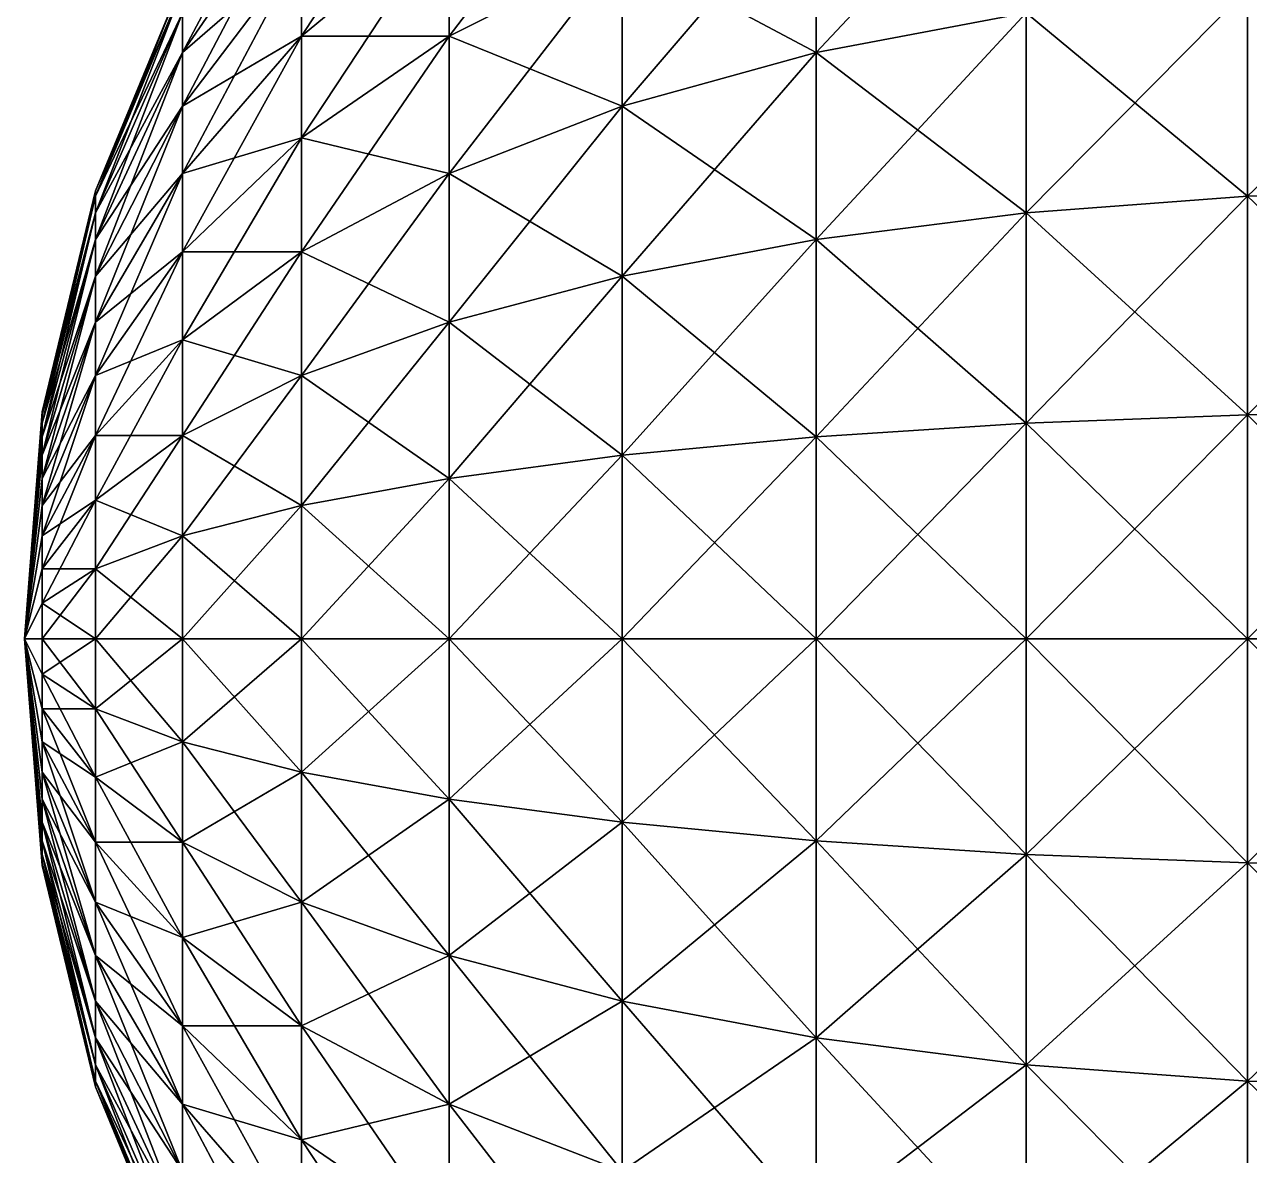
# Model space of a CAD drawing. Extents: x -53 to 3.8, y 0 to 88.2.
# Drawn here: x -51.119 to -49.429, y 79.934 to 81.495 of the extents above; entities that cross this region are included whole.
import ezdxf

# ---------------------------------------------------------------- set-up
doc = ezdxf.new("R2010")
doc.units = 0

msp = doc.modelspace()

# ---------------------------------------------------------------- linework, layer by layer
for points in [[(-50.5332, 81.7914, 9.01753), (-50.737, 81.4786, 9.01753), (-50.5332, 81.6473, 9.18628)], [(-50.737, 81.5984, 8.87726), (-50.737, 81.4786, 9.01753), (-50.5332, 81.7914, 9.01753)], [(-50.2946, 81.7914, 9.3304), (-50.5332, 81.4786, 9.3304), (-50.2946, 81.5984, 9.4953)], [(-50.5332, 81.6473, 9.18628), (-50.5332, 81.4786, 9.3304), (-50.2946, 81.7914, 9.3304)], [(-50.737, 81.7653, 8.54955), (-50.901, 81.4563, 8.59849), (-50.737, 81.6947, 8.71998)], [(-50.901, 81.5108, 8.46686), (-50.901, 81.4563, 8.59849), (-50.737, 81.7653, 8.54955)], [(-49.737, 81.7653, 9.72512), (-50.027, 81.4563, 9.77406), (-49.737, 81.5108, 9.88107)], [(-50.027, 81.6947, 9.62796), (-50.027, 81.4563, 9.77406), (-49.737, 81.7653, 9.72512)], [(-50.737, 81.6947, 8.71998), (-50.901, 81.3819, 8.71998), (-50.737, 81.5984, 8.87726)], [(-50.901, 81.4563, 8.59849), (-50.901, 81.3819, 8.71998), (-50.737, 81.6947, 8.71998)], [(-50.901, 81.4563, 7.77406), (-50.901, 81.5108, 7.9057), (-50.737, 81.6947, 7.65258)], [(-50.737, 81.5984, 7.4953), (-50.901, 81.4563, 7.77406), (-50.737, 81.6947, 7.65258)], [(-50.027, 81.6947, 9.62796), (-50.2946, 81.3819, 9.62796), (-50.027, 81.4563, 9.77406)], [(-50.2946, 81.5984, 9.4953), (-50.2946, 81.3819, 9.62796), (-50.027, 81.6947, 9.62796)], [(-50.027, 81.4563, 6.59849), (-50.2946, 81.5984, 6.87726), (-50.027, 81.6947, 6.7446)], [(-50.027, 81.4563, 6.59849), (-50.027, 81.6947, 6.7446), (-49.737, 81.5108, 6.49148)], [(-50.5332, 81.6473, 9.18628), (-50.737, 81.3383, 9.13734), (-50.5332, 81.4786, 9.3304)], [(-50.737, 81.4786, 9.01753), (-50.737, 81.3383, 9.13734), (-50.5332, 81.6473, 9.18628)], [(-50.737, 81.4786, 7.35503), (-50.737, 81.5984, 7.4953), (-50.5332, 81.6473, 7.18628)], [(-50.5332, 81.4786, 7.04216), (-50.737, 81.4786, 7.35503), (-50.5332, 81.6473, 7.18628)], [(-50.5332, 81.4786, 7.04216), (-50.5332, 81.6473, 7.18628), (-50.2946, 81.5984, 6.87726)], [(-50.737, 81.5984, 8.87726), (-50.901, 81.2893, 8.82832), (-50.737, 81.4786, 9.01753)], [(-50.901, 81.3819, 8.71998), (-50.901, 81.2893, 8.82832), (-50.737, 81.5984, 8.87726)], [(-50.901, 81.3819, 7.65258), (-50.901, 81.4563, 7.77406), (-50.737, 81.5984, 7.4953)], [(-50.737, 81.4786, 7.35503), (-50.901, 81.3819, 7.65258), (-50.737, 81.5984, 7.4953)], [(-50.2946, 81.5984, 9.4953), (-50.5332, 81.2893, 9.44635), (-50.2946, 81.3819, 9.62796)], [(-50.5332, 81.4786, 9.3304), (-50.5332, 81.2893, 9.44635), (-50.2946, 81.5984, 9.4953)], [(-50.2946, 81.3819, 6.7446), (-50.5332, 81.4786, 7.04216), (-50.2946, 81.5984, 6.87726)], [(-50.2946, 81.3819, 6.7446), (-50.2946, 81.5984, 6.87726), (-50.027, 81.4563, 6.59849)], [(-50.901, 81.5553, 8.18628), (-51.0211, 81.2577, 8.28296), (-50.901, 81.5441, 8.32832)], [(-51.0211, 81.2653, 8.18628), (-51.0211, 81.2577, 8.28296), (-50.901, 81.5553, 8.18628)], [(-50.901, 81.5441, 8.04424), (-51.0211, 81.2653, 8.18628), (-50.901, 81.5553, 8.18628)], [(-49.119, 81.2653, 6.28417), (-49.4319, 81.5441, 6.42621), (-49.119, 81.5553, 6.40427)], [(-49.119, 81.5553, 9.96829), (-49.4319, 81.2577, 10.065), (-49.119, 81.2653, 10.0884)], [(-49.4319, 81.5441, 9.94635), (-49.4319, 81.2577, 10.065), (-49.119, 81.5553, 9.96829)], [(-50.901, 81.5441, 8.32832), (-51.0211, 81.2351, 8.37726), (-50.901, 81.5108, 8.46686)], [(-51.0211, 81.2577, 8.28296), (-51.0211, 81.2351, 8.37726), (-50.901, 81.5441, 8.32832)], [(-51.0211, 81.2577, 8.0896), (-51.0211, 81.2653, 8.18628), (-50.901, 81.5441, 8.04424)], [(-50.901, 81.5108, 7.9057), (-51.0211, 81.2577, 8.0896), (-50.901, 81.5441, 8.04424)], [(-49.4319, 81.5441, 9.94635), (-49.737, 81.2351, 9.9953), (-49.4319, 81.2577, 10.065)], [(-49.737, 81.5108, 9.88107), (-49.737, 81.2351, 9.9953), (-49.4319, 81.5441, 9.94635)], [(-49.4319, 81.2577, 6.30758), (-49.737, 81.5108, 6.49148), (-49.4319, 81.5441, 6.42621)], [(-49.4319, 81.2577, 6.30758), (-49.4319, 81.5441, 6.42621), (-49.119, 81.2653, 6.28417)], [(-50.901, 81.5108, 8.46686), (-51.0211, 81.198, 8.46686), (-50.901, 81.4563, 8.59849)], [(-51.0211, 81.2351, 8.37726), (-51.0211, 81.198, 8.46686), (-50.901, 81.5108, 8.46686)], [(-51.0211, 81.2351, 7.9953), (-51.0211, 81.2577, 8.0896), (-50.901, 81.5108, 7.9057)], [(-50.901, 81.4563, 7.77406), (-51.0211, 81.2351, 7.9953), (-50.901, 81.5108, 7.9057)], [(-49.737, 81.5108, 9.88107), (-50.027, 81.198, 9.88107), (-49.737, 81.2351, 9.9953)], [(-50.027, 81.4563, 9.77406), (-50.027, 81.198, 9.88107), (-49.737, 81.5108, 9.88107)], [(-49.737, 81.2351, 6.37726), (-50.027, 81.4563, 6.59849), (-49.737, 81.5108, 6.49148)], [(-49.737, 81.2351, 6.37726), (-49.737, 81.5108, 6.49148), (-49.4319, 81.2577, 6.30758)], [(-50.737, 81.4786, 9.01753), (-50.901, 81.181, 8.92085), (-50.737, 81.3383, 9.13734)], [(-50.901, 81.2893, 8.82832), (-50.901, 81.181, 8.92085), (-50.737, 81.4786, 9.01753)], [(-50.901, 81.2893, 7.54424), (-50.901, 81.3819, 7.65258), (-50.737, 81.4786, 7.35503)], [(-50.737, 81.3383, 7.23522), (-50.901, 81.2893, 7.54424), (-50.737, 81.4786, 7.35503)], [(-50.5332, 81.4786, 9.3304), (-50.737, 81.181, 9.23372), (-50.5332, 81.2893, 9.44635)], [(-50.737, 81.3383, 9.13734), (-50.737, 81.181, 9.23372), (-50.5332, 81.4786, 9.3304)], [(-50.737, 81.3383, 7.23522), (-50.737, 81.4786, 7.35503), (-50.5332, 81.4786, 7.04216)], [(-50.5332, 81.2893, 6.92621), (-50.737, 81.3383, 7.23522), (-50.5332, 81.4786, 7.04216)], [(-50.5332, 81.2893, 6.92621), (-50.5332, 81.4786, 7.04216), (-50.2946, 81.3819, 6.7446)], [(-50.901, 81.4563, 8.59849), (-51.0211, 81.1473, 8.54955), (-50.901, 81.3819, 8.71998)], [(-51.0211, 81.198, 8.46686), (-51.0211, 81.1473, 8.54955), (-50.901, 81.4563, 8.59849)], [(-51.0211, 81.198, 7.9057), (-51.0211, 81.2351, 7.9953), (-50.901, 81.4563, 7.77406)], [(-50.901, 81.3819, 7.65258), (-51.0211, 81.198, 7.9057), (-50.901, 81.4563, 7.77406)], [(-50.027, 81.4563, 9.77406), (-50.2946, 81.1473, 9.72512), (-50.027, 81.198, 9.88107)], [(-50.2946, 81.3819, 9.62796), (-50.2946, 81.1473, 9.72512), (-50.027, 81.4563, 9.77406)], [(-50.027, 81.198, 6.49148), (-50.2946, 81.3819, 6.7446), (-50.027, 81.4563, 6.59849)], [(-50.027, 81.198, 6.49148), (-50.027, 81.4563, 6.59849), (-49.737, 81.2351, 6.37726)], [(-50.901, 81.3819, 8.71998), (-51.0211, 81.0843, 8.6233), (-50.901, 81.2893, 8.82832)], [(-51.0211, 81.1473, 8.54955), (-51.0211, 81.0843, 8.6233), (-50.901, 81.3819, 8.71998)], [(-51.0211, 81.1473, 7.82301), (-51.0211, 81.198, 7.9057), (-50.901, 81.3819, 7.65258)], [(-50.901, 81.2893, 7.54424), (-51.0211, 81.1473, 7.82301), (-50.901, 81.3819, 7.65258)], [(-50.2946, 81.3819, 9.62796), (-50.5332, 81.0843, 9.53128), (-50.2946, 81.1473, 9.72512)], [(-50.5332, 81.2893, 9.44635), (-50.5332, 81.0843, 9.53128), (-50.2946, 81.3819, 9.62796)], [(-50.2946, 81.1473, 6.64744), (-50.5332, 81.2893, 6.92621), (-50.2946, 81.3819, 6.7446)], [(-50.2946, 81.1473, 6.64744), (-50.2946, 81.3819, 6.7446), (-50.027, 81.198, 6.49148)], [(-50.737, 81.3383, 9.13734), (-50.901, 81.0595, 8.9953), (-50.737, 81.181, 9.23372)], [(-50.901, 81.181, 8.92085), (-50.901, 81.0595, 8.9953), (-50.737, 81.3383, 9.13734)], [(-50.901, 81.181, 7.45171), (-50.901, 81.2893, 7.54424), (-50.737, 81.3383, 7.23522)], [(-50.737, 81.181, 7.13884), (-50.901, 81.181, 7.45171), (-50.737, 81.3383, 7.23522)], [(-50.737, 81.181, 7.13884), (-50.737, 81.3383, 7.23522), (-50.5332, 81.2893, 6.92621)], [(-50.901, 81.2893, 8.82832), (-51.0211, 81.0106, 8.68628), (-50.901, 81.181, 8.92085)], [(-51.0211, 81.0843, 8.6233), (-51.0211, 81.0106, 8.68628), (-50.901, 81.2893, 8.82832)], [(-51.0211, 81.0843, 7.74926), (-51.0211, 81.1473, 7.82301), (-50.901, 81.2893, 7.54424)], [(-50.901, 81.181, 7.45171), (-51.0211, 81.0843, 7.74926), (-50.901, 81.2893, 7.54424)], [(-50.5332, 81.2893, 9.44635), (-50.737, 81.0106, 9.30431), (-50.5332, 81.0843, 9.53128)], [(-50.737, 81.181, 9.23372), (-50.737, 81.0106, 9.30431), (-50.5332, 81.2893, 9.44635)], [(-50.5332, 81.0843, 6.84128), (-50.737, 81.181, 7.13884), (-50.5332, 81.2893, 6.92621)], [(-50.5332, 81.0843, 6.84128), (-50.5332, 81.2893, 6.92621), (-50.2946, 81.1473, 6.64744)], [(-51.0211, 81.2653, 8.18628), (-51.0944, 80.9563, 8.23522), (-51.0211, 81.2577, 8.28296)], [(-51.0944, 80.9602, 8.18628), (-51.0944, 80.9563, 8.23522), (-51.0211, 81.2653, 8.18628)], [(-51.0211, 81.2577, 8.0896), (-51.0944, 80.9602, 8.18628), (-51.0211, 81.2653, 8.18628)], [(-51.0211, 81.2577, 8.28296), (-51.0944, 80.9449, 8.28296), (-51.0211, 81.2351, 8.37726)], [(-51.0944, 80.9563, 8.23522), (-51.0944, 80.9449, 8.28296), (-51.0211, 81.2577, 8.28296)], [(-51.0944, 80.9563, 8.13734), (-51.0944, 80.9602, 8.18628), (-51.0211, 81.2577, 8.0896)], [(-51.0211, 81.2351, 7.9953), (-51.0944, 80.9563, 8.13734), (-51.0211, 81.2577, 8.0896)], [(-49.4319, 81.2577, 10.065), (-49.737, 80.9449, 10.065), (-49.4319, 80.9563, 10.1373)], [(-49.737, 81.2351, 9.9953), (-49.737, 80.9449, 10.065), (-49.4319, 81.2577, 10.065)], [(-49.4319, 80.9563, 6.23522), (-49.737, 81.2351, 6.37726), (-49.4319, 81.2577, 6.30758)], [(-49.119, 80.9602, 6.2109), (-49.4319, 81.2577, 6.30758), (-49.119, 81.2653, 6.28417)], [(-49.119, 81.2653, 10.0884), (-49.4319, 80.9563, 10.1373), (-49.119, 80.9602, 10.1617)], [(-49.4319, 81.2577, 10.065), (-49.4319, 80.9563, 10.1373), (-49.119, 81.2653, 10.0884)], [(-49.4319, 80.9563, 6.23522), (-49.4319, 81.2577, 6.30758), (-49.119, 80.9602, 6.2109)], [(-51.0211, 81.2351, 8.37726), (-51.0944, 80.9261, 8.32832), (-51.0211, 81.198, 8.46686)], [(-51.0944, 80.9449, 8.28296), (-51.0944, 80.9261, 8.32832), (-51.0211, 81.2351, 8.37726)], [(-51.0944, 80.9449, 8.0896), (-51.0944, 80.9563, 8.13734), (-51.0211, 81.2351, 7.9953)], [(-51.0211, 81.198, 7.9057), (-51.0944, 80.9449, 8.0896), (-51.0211, 81.2351, 7.9953)], [(-49.737, 81.2351, 9.9953), (-50.027, 80.9261, 9.94635), (-49.737, 80.9449, 10.065)], [(-50.027, 81.198, 9.88107), (-50.027, 80.9261, 9.94635), (-49.737, 81.2351, 9.9953)], [(-49.737, 80.9449, 6.30758), (-50.027, 81.198, 6.49148), (-49.737, 81.2351, 6.37726)], [(-49.737, 80.9449, 6.30758), (-49.737, 81.2351, 6.37726), (-49.4319, 80.9563, 6.23522)], [(-51.0211, 81.198, 8.46686), (-51.0944, 80.9004, 8.37018), (-51.0211, 81.1473, 8.54955)], [(-51.0944, 80.9261, 8.32832), (-51.0944, 80.9004, 8.37018), (-51.0211, 81.198, 8.46686)], [(-51.0944, 80.9261, 8.04424), (-51.0944, 80.9449, 8.0896), (-51.0211, 81.198, 7.9057)], [(-51.0211, 81.1473, 7.82301), (-51.0944, 80.9261, 8.04424), (-51.0211, 81.198, 7.9057)], [(-50.027, 81.198, 9.88107), (-50.2946, 80.9004, 9.78439), (-50.027, 80.9261, 9.94635)], [(-50.2946, 81.1473, 9.72512), (-50.2946, 80.9004, 9.78439), (-50.027, 81.198, 9.88107)], [(-50.027, 80.9261, 6.42621), (-50.2946, 81.1473, 6.64744), (-50.027, 81.198, 6.49148)], [(-50.027, 80.9261, 6.42621), (-50.027, 81.198, 6.49148), (-49.737, 80.9449, 6.30758)], [(-50.901, 81.181, 8.92085), (-51.0211, 80.9279, 8.73695), (-50.901, 81.0595, 8.9953)], [(-51.0211, 81.0106, 8.68628), (-51.0211, 80.9279, 8.73695), (-50.901, 81.181, 8.92085)], [(-51.0211, 81.0106, 7.68628), (-51.0211, 81.0843, 7.74926), (-50.901, 81.181, 7.45171)], [(-50.901, 81.0595, 7.37726), (-51.0211, 81.0106, 7.68628), (-50.901, 81.181, 7.45171)], [(-50.737, 81.181, 9.23372), (-50.901, 80.9279, 9.04982), (-50.737, 81.0106, 9.30431)], [(-50.901, 81.0595, 8.9953), (-50.901, 80.9279, 9.04982), (-50.737, 81.181, 9.23372)], [(-50.901, 81.0595, 7.37726), (-50.901, 81.181, 7.45171), (-50.737, 81.181, 7.13884)], [(-50.737, 81.0106, 7.06824), (-50.901, 81.0595, 7.37726), (-50.737, 81.181, 7.13884)], [(-50.737, 81.0106, 7.06824), (-50.737, 81.181, 7.13884), (-50.5332, 81.0843, 6.84128)], [(-51.0211, 81.1473, 8.54955), (-51.0944, 80.8685, 8.40751), (-51.0211, 81.0843, 8.6233)], [(-51.0944, 80.9004, 8.37018), (-51.0944, 80.8685, 8.40751), (-51.0211, 81.1473, 8.54955)], [(-51.0944, 80.9004, 8.00238), (-51.0944, 80.9261, 8.04424), (-51.0211, 81.1473, 7.82301)], [(-51.0211, 81.0843, 7.74926), (-51.0944, 80.9004, 8.00238), (-51.0211, 81.1473, 7.82301)], [(-50.2946, 81.1473, 9.72512), (-50.5332, 80.8685, 9.58308), (-50.2946, 80.9004, 9.78439)], [(-50.5332, 81.0843, 9.53128), (-50.5332, 80.8685, 9.58308), (-50.2946, 81.1473, 9.72512)], [(-50.2946, 80.9004, 6.58817), (-50.5332, 81.0843, 6.84128), (-50.2946, 81.1473, 6.64744)], [(-50.2946, 80.9004, 6.58817), (-50.2946, 81.1473, 6.64744), (-50.027, 80.9261, 6.42621)], [(-51.0211, 81.0843, 8.6233), (-51.0944, 80.8312, 8.4394), (-51.0211, 81.0106, 8.68628)], [(-51.0944, 80.8685, 8.40751), (-51.0944, 80.8312, 8.4394), (-51.0211, 81.0843, 8.6233)], [(-51.0944, 80.8685, 7.96505), (-51.0944, 80.9004, 8.00238), (-51.0211, 81.0843, 7.74926)], [(-51.0211, 81.0106, 7.68628), (-51.0944, 80.8685, 7.96505), (-51.0211, 81.0843, 7.74926)], [(-50.5332, 81.0843, 9.53128), (-50.737, 80.8312, 9.34738), (-50.5332, 80.8685, 9.58308)], [(-50.737, 81.0106, 9.30431), (-50.737, 80.8312, 9.34738), (-50.5332, 81.0843, 9.53128)], [(-50.5332, 80.8685, 6.78948), (-50.737, 81.0106, 7.06824), (-50.5332, 81.0843, 6.84128)], [(-50.5332, 80.8685, 6.78948), (-50.5332, 81.0843, 6.84128), (-50.2946, 80.9004, 6.58817)], [(-50.901, 81.0595, 8.9953), (-51.0211, 80.8383, 8.77406), (-50.901, 80.9279, 9.04982)], [(-51.0211, 80.9279, 8.73695), (-51.0211, 80.8383, 8.77406), (-50.901, 81.0595, 8.9953)], [(-51.0211, 80.9279, 7.63561), (-51.0211, 81.0106, 7.68628), (-50.901, 81.0595, 7.37726)], [(-50.901, 80.9279, 7.32274), (-51.0211, 80.9279, 7.63561), (-50.901, 81.0595, 7.37726)], [(-50.901, 80.9279, 7.32274), (-50.901, 81.0595, 7.37726), (-50.737, 81.0106, 7.06824)], [(-51.0211, 81.0106, 8.68628), (-51.0944, 80.7893, 8.46505), (-51.0211, 80.9279, 8.73695)], [(-51.0944, 80.8312, 8.4394), (-51.0944, 80.7893, 8.46505), (-51.0211, 81.0106, 8.68628)], [(-51.0944, 80.8312, 7.93316), (-51.0944, 80.8685, 7.96505), (-51.0211, 81.0106, 7.68628)], [(-51.0211, 80.9279, 7.63561), (-51.0944, 80.8312, 7.93316), (-51.0211, 81.0106, 7.68628)], [(-50.737, 81.0106, 9.30431), (-50.901, 80.7893, 9.08308), (-50.737, 80.8312, 9.34738)], [(-50.901, 80.9279, 9.04982), (-50.901, 80.7893, 9.08308), (-50.737, 81.0106, 9.30431)], [(-50.737, 80.8312, 7.02518), (-50.901, 80.9279, 7.32274), (-50.737, 81.0106, 7.06824)], [(-50.737, 80.8312, 7.02518), (-50.737, 81.0106, 7.06824), (-50.5332, 80.8685, 6.78948)], [(-51.0944, 80.9602, 8.18628), (-51.119, 80.6473, 8.18628), (-51.0944, 80.9563, 8.23522)], [(-51.0944, 80.9563, 8.13734), (-51.119, 80.6473, 8.18628), (-51.0944, 80.9602, 8.18628)], [(-51.0944, 80.9563, 8.23522), (-51.119, 80.6473, 8.18628), (-51.0944, 80.9449, 8.28296)], [(-51.0944, 80.9449, 8.0896), (-51.119, 80.6473, 8.18628), (-51.0944, 80.9563, 8.13734)], [(-51.0944, 80.9449, 8.28296), (-51.119, 80.6473, 8.18628), (-51.0944, 80.9261, 8.32832)], [(-51.0944, 80.9261, 8.04424), (-51.119, 80.6473, 8.18628), (-51.0944, 80.9449, 8.0896)], [(-49.737, 80.9449, 10.065), (-50.027, 80.6473, 9.96829), (-49.737, 80.6473, 10.0884)], [(-50.027, 80.9261, 9.94635), (-50.027, 80.6473, 9.96829), (-49.737, 80.9449, 10.065)], [(-49.737, 80.6473, 6.28417), (-50.027, 80.9261, 6.42621), (-49.737, 80.9449, 6.30758)], [(-49.4319, 80.9563, 10.1373), (-49.737, 80.6473, 10.0884), (-49.4319, 80.6473, 10.1617)], [(-49.737, 80.9449, 10.065), (-49.737, 80.6473, 10.0884), (-49.4319, 80.9563, 10.1373)], [(-49.4319, 80.6473, 6.2109), (-49.737, 80.9449, 6.30758), (-49.4319, 80.9563, 6.23522)], [(-49.737, 80.6473, 6.28417), (-49.737, 80.9449, 6.30758), (-49.4319, 80.6473, 6.2109)], [(-49.119, 80.6473, 6.18628), (-49.4319, 80.9563, 6.23522), (-49.119, 80.9602, 6.2109)], [(-49.119, 80.9602, 10.1617), (-49.4319, 80.6473, 10.1617), (-49.119, 80.6473, 10.1863)], [(-49.4319, 80.9563, 10.1373), (-49.4319, 80.6473, 10.1617), (-49.119, 80.9602, 10.1617)], [(-49.4319, 80.6473, 6.2109), (-49.4319, 80.9563, 6.23522), (-49.119, 80.6473, 6.18628)], [(-51.0211, 80.9279, 8.73695), (-51.0944, 80.744, 8.48383), (-51.0211, 80.8383, 8.77406)], [(-51.0944, 80.7893, 8.46505), (-51.0944, 80.744, 8.48383), (-51.0211, 80.9279, 8.73695)], [(-51.0944, 80.7893, 7.90751), (-51.0944, 80.8312, 7.93316), (-51.0211, 80.9279, 7.63561)], [(-51.0211, 80.8383, 7.59849), (-51.0944, 80.7893, 7.90751), (-51.0211, 80.9279, 7.63561)], [(-50.901, 80.9279, 9.04982), (-51.0211, 80.744, 8.7967), (-50.901, 80.7893, 9.08308)], [(-51.0211, 80.8383, 8.77406), (-51.0211, 80.744, 8.7967), (-50.901, 80.9279, 9.04982)], [(-51.0211, 80.8383, 7.59849), (-51.0211, 80.9279, 7.63561), (-50.901, 80.9279, 7.32274)], [(-50.901, 80.7893, 7.28948), (-51.0211, 80.8383, 7.59849), (-50.901, 80.9279, 7.32274)], [(-50.901, 80.7893, 7.28948), (-50.901, 80.9279, 7.32274), (-50.737, 80.8312, 7.02518)], [(-51.0944, 80.9261, 8.32832), (-51.119, 80.6473, 8.18628), (-51.0944, 80.9004, 8.37018)], [(-51.0944, 80.9004, 8.00238), (-51.119, 80.6473, 8.18628), (-51.0944, 80.9261, 8.04424)], [(-50.027, 80.9261, 9.94635), (-50.2946, 80.6473, 9.80431), (-50.027, 80.6473, 9.96829)], [(-50.2946, 80.9004, 9.78439), (-50.2946, 80.6473, 9.80431), (-50.027, 80.9261, 9.94635)], [(-50.027, 80.6473, 6.40427), (-50.2946, 80.9004, 6.58817), (-50.027, 80.9261, 6.42621)], [(-50.027, 80.6473, 6.40427), (-50.027, 80.9261, 6.42621), (-49.737, 80.6473, 6.28417)], [(-51.0944, 80.9004, 8.37018), (-51.119, 80.6473, 8.18628), (-51.0944, 80.8685, 8.40751)], [(-51.0944, 80.9004, 8.00238), (-51.0944, 80.8685, 7.96505), (-51.119, 80.6473, 8.18628)], [(-50.2946, 80.9004, 9.78439), (-50.5332, 80.6473, 9.60049), (-50.2946, 80.6473, 9.80431)], [(-50.5332, 80.8685, 9.58308), (-50.5332, 80.6473, 9.60049), (-50.2946, 80.9004, 9.78439)], [(-50.2946, 80.6473, 6.56824), (-50.5332, 80.8685, 6.78948), (-50.2946, 80.9004, 6.58817)], [(-50.2946, 80.6473, 6.56824), (-50.2946, 80.9004, 6.58817), (-50.027, 80.6473, 6.40427)], [(-51.0944, 80.8685, 8.40751), (-51.119, 80.6473, 8.18628), (-51.0944, 80.8312, 8.4394)], [(-51.0944, 80.8312, 7.93316), (-51.119, 80.6473, 8.18628), (-51.0944, 80.8685, 7.96505)], [(-50.5332, 80.8685, 9.58308), (-50.737, 80.6473, 9.36185), (-50.5332, 80.6473, 9.60049)], [(-50.737, 80.8312, 9.34738), (-50.737, 80.6473, 9.36185), (-50.5332, 80.8685, 9.58308)], [(-50.5332, 80.6473, 6.77207), (-50.737, 80.8312, 7.02518), (-50.5332, 80.8685, 6.78948)], [(-50.5332, 80.6473, 6.77207), (-50.5332, 80.8685, 6.78948), (-50.2946, 80.6473, 6.56824)], [(-51.0944, 80.8312, 8.4394), (-51.119, 80.6473, 8.18628), (-51.0944, 80.7893, 8.46505)], [(-51.0944, 80.7893, 7.90751), (-51.119, 80.6473, 8.18628), (-51.0944, 80.8312, 7.93316)], [(-51.0211, 80.8383, 8.77406), (-51.0944, 80.6963, 8.4953), (-51.0211, 80.744, 8.7967)], [(-51.0944, 80.744, 8.48383), (-51.0944, 80.6963, 8.4953), (-51.0211, 80.8383, 8.77406)], [(-51.0944, 80.744, 7.88872), (-51.0944, 80.7893, 7.90751), (-51.0211, 80.8383, 7.59849)], [(-51.0211, 80.744, 7.57585), (-51.0944, 80.744, 7.88872), (-51.0211, 80.8383, 7.59849)], [(-51.0211, 80.744, 7.57585), (-51.0211, 80.8383, 7.59849), (-50.901, 80.7893, 7.28948)], [(-50.737, 80.8312, 9.34738), (-50.901, 80.6473, 9.09426), (-50.737, 80.6473, 9.36185)], [(-50.901, 80.7893, 9.08308), (-50.901, 80.6473, 9.09426), (-50.737, 80.8312, 9.34738)], [(-50.737, 80.6473, 7.01071), (-50.901, 80.7893, 7.28948), (-50.737, 80.8312, 7.02518)], [(-50.737, 80.6473, 7.01071), (-50.737, 80.8312, 7.02518), (-50.5332, 80.6473, 6.77207)], [(-51.0944, 80.7893, 8.46505), (-51.119, 80.6473, 8.18628), (-51.0944, 80.744, 8.48383)], [(-51.0944, 80.744, 7.88872), (-51.119, 80.6473, 8.18628), (-51.0944, 80.7893, 7.90751)], [(-50.901, 80.7893, 9.08308), (-51.0211, 80.6473, 8.80431), (-50.901, 80.6473, 9.09426)], [(-51.0211, 80.744, 8.7967), (-51.0211, 80.6473, 8.80431), (-50.901, 80.7893, 9.08308)], [(-50.901, 80.6473, 7.2783), (-51.0211, 80.744, 7.57585), (-50.901, 80.7893, 7.28948)], [(-50.901, 80.6473, 7.2783), (-50.901, 80.7893, 7.28948), (-50.737, 80.6473, 7.01071)], [(-51.0944, 80.744, 8.48383), (-51.119, 80.6473, 8.18628), (-51.0944, 80.6963, 8.4953)], [(-51.0944, 80.6963, 7.87726), (-51.119, 80.6473, 8.18628), (-51.0944, 80.744, 7.88872)], [(-51.0211, 80.744, 8.7967), (-51.0944, 80.6473, 8.49915), (-51.0211, 80.6473, 8.80431)], [(-51.0944, 80.6963, 8.4953), (-51.0944, 80.6473, 8.49915), (-51.0211, 80.744, 8.7967)], [(-51.0944, 80.6963, 7.87726), (-51.0944, 80.744, 7.88872), (-51.0211, 80.744, 7.57585)], [(-51.0211, 80.6473, 7.56824), (-51.0944, 80.6963, 7.87726), (-51.0211, 80.744, 7.57585)], [(-51.0211, 80.6473, 7.56824), (-51.0211, 80.744, 7.57585), (-50.901, 80.6473, 7.2783)], [(-51.0944, 80.6963, 8.4953), (-51.119, 80.6473, 8.18628), (-51.0944, 80.6473, 8.49915)], [(-51.0944, 80.6473, 7.87341), (-51.119, 80.6473, 8.18628), (-51.0944, 80.6963, 7.87726)], [(-51.0944, 80.6473, 7.87341), (-51.0944, 80.6963, 7.87726), (-51.0211, 80.6473, 7.56824)], [(-51.0944, 80.5984, 7.87726), (-51.119, 80.6473, 8.18628), (-51.0944, 80.6473, 7.87341)], [(-51.0944, 80.5506, 7.88872), (-51.119, 80.6473, 8.18628), (-51.0944, 80.5984, 7.87726)], [(-51.0944, 80.5053, 7.90751), (-51.119, 80.6473, 8.18628), (-51.0944, 80.5506, 7.88872)], [(-51.0944, 80.4634, 7.93316), (-51.119, 80.6473, 8.18628), (-51.0944, 80.5053, 7.90751)], [(-51.0944, 80.4261, 7.96505), (-51.119, 80.6473, 8.18628), (-51.0944, 80.4634, 7.93316)], [(-51.0944, 80.3942, 8.00238), (-51.119, 80.6473, 8.18628), (-51.0944, 80.4261, 7.96505)], [(-51.0944, 80.3685, 8.04424), (-51.119, 80.6473, 8.18628), (-51.0944, 80.3942, 8.00238)], [(-51.0944, 80.3383, 8.13734), (-51.119, 80.6473, 8.18628), (-51.0944, 80.3498, 8.0896)], [(-51.0944, 80.3344, 8.18628), (-51.119, 80.6473, 8.18628), (-51.0944, 80.3383, 8.13734)], [(-51.0944, 80.3383, 8.23522), (-51.119, 80.6473, 8.18628), (-51.0944, 80.3344, 8.18628)], [(-51.0944, 80.3498, 8.28296), (-51.119, 80.6473, 8.18628), (-51.0944, 80.3383, 8.23522)], [(-51.0944, 80.3685, 8.32832), (-51.119, 80.6473, 8.18628), (-51.0944, 80.3498, 8.28296)], [(-51.0944, 80.3942, 8.37018), (-51.119, 80.6473, 8.18628), (-51.0944, 80.3685, 8.32832)], [(-51.0944, 80.4261, 8.40751), (-51.119, 80.6473, 8.18628), (-51.0944, 80.3942, 8.37018)], [(-51.0944, 80.4634, 8.4394), (-51.119, 80.6473, 8.18628), (-51.0944, 80.4261, 8.40751)], [(-51.0944, 80.5053, 8.46505), (-51.119, 80.6473, 8.18628), (-51.0944, 80.4634, 8.4394)], [(-51.0944, 80.5506, 8.48383), (-51.119, 80.6473, 8.18628), (-51.0944, 80.5053, 8.46505)], [(-51.0944, 80.5984, 8.4953), (-51.119, 80.6473, 8.18628), (-51.0944, 80.5506, 8.48383)], [(-51.0944, 80.6473, 8.49915), (-51.119, 80.6473, 8.18628), (-51.0944, 80.5984, 8.4953)], [(-51.0944, 80.3685, 8.04424), (-51.0944, 80.3498, 8.0896), (-51.119, 80.6473, 8.18628)], [(-51.0211, 80.5506, 7.57585), (-51.0944, 80.6473, 7.87341), (-51.0211, 80.6473, 7.56824)], [(-51.0944, 80.5984, 7.87726), (-51.0944, 80.6473, 7.87341), (-51.0211, 80.5506, 7.57585)], [(-51.0211, 80.6473, 8.80431), (-51.0944, 80.5984, 8.4953), (-51.0211, 80.5506, 8.7967)], [(-51.0944, 80.6473, 8.49915), (-51.0944, 80.5984, 8.4953), (-51.0211, 80.6473, 8.80431)], [(-50.901, 80.5053, 7.28948), (-51.0211, 80.6473, 7.56824), (-50.901, 80.6473, 7.2783)], [(-51.0211, 80.5506, 7.57585), (-51.0211, 80.6473, 7.56824), (-50.901, 80.5053, 7.28948)], [(-50.901, 80.6473, 9.09426), (-51.0211, 80.5506, 8.7967), (-50.901, 80.5053, 9.08308)], [(-51.0211, 80.6473, 8.80431), (-51.0211, 80.5506, 8.7967), (-50.901, 80.6473, 9.09426)], [(-50.737, 80.4634, 7.02518), (-50.901, 80.6473, 7.2783), (-50.737, 80.6473, 7.01071)], [(-50.901, 80.5053, 7.28948), (-50.901, 80.6473, 7.2783), (-50.737, 80.4634, 7.02518)], [(-50.737, 80.6473, 9.36185), (-50.901, 80.5053, 9.08308), (-50.737, 80.4634, 9.34738)], [(-50.901, 80.6473, 9.09426), (-50.901, 80.5053, 9.08308), (-50.737, 80.6473, 9.36185)], [(-50.5332, 80.4261, 6.78948), (-50.737, 80.6473, 7.01071), (-50.5332, 80.6473, 6.77207)], [(-50.737, 80.4634, 7.02518), (-50.737, 80.6473, 7.01071), (-50.5332, 80.4261, 6.78948)], [(-50.5332, 80.6473, 9.60049), (-50.737, 80.4634, 9.34738), (-50.5332, 80.4261, 9.58308)], [(-50.737, 80.6473, 9.36185), (-50.737, 80.4634, 9.34738), (-50.5332, 80.6473, 9.60049)], [(-50.2946, 80.3942, 6.58817), (-50.5332, 80.6473, 6.77207), (-50.2946, 80.6473, 6.56824)], [(-50.5332, 80.4261, 6.78948), (-50.5332, 80.6473, 6.77207), (-50.2946, 80.3942, 6.58817)], [(-50.2946, 80.6473, 9.80431), (-50.5332, 80.4261, 9.58308), (-50.2946, 80.3942, 9.78439)], [(-50.5332, 80.6473, 9.60049), (-50.5332, 80.4261, 9.58308), (-50.2946, 80.6473, 9.80431)], [(-50.027, 80.3685, 6.42621), (-50.2946, 80.6473, 6.56824), (-50.027, 80.6473, 6.40427)], [(-50.2946, 80.3942, 6.58817), (-50.2946, 80.6473, 6.56824), (-50.027, 80.3685, 6.42621)], [(-50.027, 80.6473, 9.96829), (-50.2946, 80.3942, 9.78439), (-50.027, 80.3685, 9.94635)], [(-50.2946, 80.6473, 9.80431), (-50.2946, 80.3942, 9.78439), (-50.027, 80.6473, 9.96829)], [(-49.737, 80.3498, 6.30758), (-50.027, 80.6473, 6.40427), (-49.737, 80.6473, 6.28417)], [(-50.027, 80.3685, 6.42621), (-50.027, 80.6473, 6.40427), (-49.737, 80.3498, 6.30758)], [(-49.737, 80.6473, 10.0884), (-50.027, 80.3685, 9.94635), (-49.737, 80.3498, 10.065)], [(-50.027, 80.6473, 9.96829), (-50.027, 80.3685, 9.94635), (-49.737, 80.6473, 10.0884)], [(-49.4319, 80.3383, 6.23522), (-49.737, 80.6473, 6.28417), (-49.4319, 80.6473, 6.2109)], [(-49.737, 80.3498, 6.30758), (-49.737, 80.6473, 6.28417), (-49.4319, 80.3383, 6.23522)], [(-49.4319, 80.6473, 10.1617), (-49.737, 80.3498, 10.065), (-49.4319, 80.3383, 10.1373)], [(-49.737, 80.6473, 10.0884), (-49.737, 80.3498, 10.065), (-49.4319, 80.6473, 10.1617)], [(-49.119, 80.3344, 6.2109), (-49.4319, 80.6473, 6.2109), (-49.119, 80.6473, 6.18628)], [(-49.4319, 80.3383, 6.23522), (-49.4319, 80.6473, 6.2109), (-49.119, 80.3344, 6.2109)], [(-49.119, 80.6473, 10.1863), (-49.4319, 80.3383, 10.1373), (-49.119, 80.3344, 10.1617)], [(-49.4319, 80.6473, 10.1617), (-49.4319, 80.3383, 10.1373), (-49.119, 80.6473, 10.1863)], [(-51.0211, 80.4563, 7.59849), (-51.0944, 80.5984, 7.87726), (-51.0211, 80.5506, 7.57585)], [(-51.0944, 80.5506, 7.88872), (-51.0944, 80.5984, 7.87726), (-51.0211, 80.4563, 7.59849)], [(-51.0944, 80.5984, 8.4953), (-51.0944, 80.5506, 8.48383), (-51.0211, 80.5506, 8.7967)], [(-51.0211, 80.3667, 7.63561), (-51.0944, 80.5506, 7.88872), (-51.0211, 80.4563, 7.59849)], [(-51.0944, 80.5053, 7.90751), (-51.0944, 80.5506, 7.88872), (-51.0211, 80.3667, 7.63561)], [(-51.0944, 80.5506, 8.48383), (-51.0944, 80.5053, 8.46505), (-51.0211, 80.4563, 8.77406)], [(-51.0211, 80.5506, 8.7967), (-51.0944, 80.5506, 8.48383), (-51.0211, 80.4563, 8.77406)], [(-50.901, 80.3667, 7.32274), (-51.0211, 80.5506, 7.57585), (-50.901, 80.5053, 7.28948)], [(-51.0211, 80.4563, 7.59849), (-51.0211, 80.5506, 7.57585), (-50.901, 80.3667, 7.32274)], [(-51.0211, 80.5506, 8.7967), (-51.0211, 80.4563, 8.77406), (-50.901, 80.5053, 9.08308)], [(-51.0211, 80.284, 7.68628), (-51.0944, 80.5053, 7.90751), (-51.0211, 80.3667, 7.63561)], [(-51.0944, 80.4634, 7.93316), (-51.0944, 80.5053, 7.90751), (-51.0211, 80.284, 7.68628)], [(-51.0944, 80.5053, 8.46505), (-51.0944, 80.4634, 8.4394), (-51.0211, 80.3667, 8.73695)], [(-51.0211, 80.4563, 8.77406), (-51.0944, 80.5053, 8.46505), (-51.0211, 80.3667, 8.73695)], [(-50.901, 80.5053, 9.08308), (-51.0211, 80.4563, 8.77406), (-50.901, 80.3667, 9.04982)], [(-50.737, 80.284, 7.06824), (-50.901, 80.5053, 7.28948), (-50.737, 80.4634, 7.02518)], [(-50.901, 80.3667, 7.32274), (-50.901, 80.5053, 7.28948), (-50.737, 80.284, 7.06824)], [(-50.901, 80.5053, 9.08308), (-50.901, 80.3667, 9.04982), (-50.737, 80.4634, 9.34738)], [(-51.0211, 80.2103, 7.74926), (-51.0944, 80.4634, 7.93316), (-51.0211, 80.284, 7.68628)], [(-51.0944, 80.4261, 7.96505), (-51.0944, 80.4634, 7.93316), (-51.0211, 80.2103, 7.74926)], [(-51.0944, 80.4634, 8.4394), (-51.0944, 80.4261, 8.40751), (-51.0211, 80.284, 8.68628)], [(-51.0211, 80.3667, 8.73695), (-51.0944, 80.4634, 8.4394), (-51.0211, 80.284, 8.68628)], [(-50.901, 80.2351, 7.37726), (-51.0211, 80.4563, 7.59849), (-50.901, 80.3667, 7.32274)], [(-51.0211, 80.3667, 7.63561), (-51.0211, 80.4563, 7.59849), (-50.901, 80.2351, 7.37726)], [(-51.0211, 80.4563, 8.77406), (-51.0211, 80.3667, 8.73695), (-50.901, 80.3667, 9.04982)], [(-50.737, 80.4634, 9.34738), (-50.901, 80.3667, 9.04982), (-50.737, 80.284, 9.30431)], [(-50.5332, 80.2103, 6.84128), (-50.737, 80.4634, 7.02518), (-50.5332, 80.4261, 6.78948)], [(-50.737, 80.284, 7.06824), (-50.737, 80.4634, 7.02518), (-50.5332, 80.2103, 6.84128)], [(-50.737, 80.4634, 9.34738), (-50.737, 80.284, 9.30431), (-50.5332, 80.4261, 9.58308)], [(-51.0211, 80.1473, 7.82301), (-51.0944, 80.4261, 7.96505), (-51.0211, 80.2103, 7.74926)], [(-51.0944, 80.3942, 8.00238), (-51.0944, 80.4261, 7.96505), (-51.0211, 80.1473, 7.82301)], [(-51.0944, 80.4261, 8.40751), (-51.0944, 80.3942, 8.37018), (-51.0211, 80.2103, 8.6233)], [(-51.0211, 80.284, 8.68628), (-51.0944, 80.4261, 8.40751), (-51.0211, 80.2103, 8.6233)], [(-50.5332, 80.4261, 9.58308), (-50.737, 80.284, 9.30431), (-50.5332, 80.2103, 9.53128)], [(-50.2946, 80.1473, 6.64744), (-50.5332, 80.4261, 6.78948), (-50.2946, 80.3942, 6.58817)], [(-50.5332, 80.2103, 6.84128), (-50.5332, 80.4261, 6.78948), (-50.2946, 80.1473, 6.64744)], [(-50.5332, 80.4261, 9.58308), (-50.5332, 80.2103, 9.53128), (-50.2946, 80.3942, 9.78439)], [(-51.0211, 80.0966, 7.9057), (-51.0944, 80.3942, 8.00238), (-51.0211, 80.1473, 7.82301)], [(-51.0944, 80.3685, 8.04424), (-51.0944, 80.3942, 8.00238), (-51.0211, 80.0966, 7.9057)], [(-51.0944, 80.3942, 8.37018), (-51.0944, 80.3685, 8.32832), (-51.0211, 80.1473, 8.54955)], [(-51.0211, 80.2103, 8.6233), (-51.0944, 80.3942, 8.37018), (-51.0211, 80.1473, 8.54955)], [(-50.2946, 80.3942, 9.78439), (-50.5332, 80.2103, 9.53128), (-50.2946, 80.1473, 9.72512)], [(-50.027, 80.0966, 6.49148), (-50.2946, 80.3942, 6.58817), (-50.027, 80.3685, 6.42621)], [(-50.2946, 80.1473, 6.64744), (-50.2946, 80.3942, 6.58817), (-50.027, 80.0966, 6.49148)], [(-50.2946, 80.3942, 9.78439), (-50.2946, 80.1473, 9.72512), (-50.027, 80.3685, 9.94635)], [(-51.0211, 80.0595, 7.9953), (-51.0944, 80.3685, 8.04424), (-51.0211, 80.0966, 7.9057)], [(-51.0944, 80.3498, 8.0896), (-51.0944, 80.3685, 8.04424), (-51.0211, 80.0595, 7.9953)], [(-51.0944, 80.3685, 8.32832), (-51.0944, 80.3498, 8.28296), (-51.0211, 80.0966, 8.46686)], [(-51.0211, 80.1473, 8.54955), (-51.0944, 80.3685, 8.32832), (-51.0211, 80.0966, 8.46686)], [(-50.901, 80.1136, 7.45171), (-51.0211, 80.3667, 7.63561), (-50.901, 80.2351, 7.37726)], [(-51.0211, 80.284, 7.68628), (-51.0211, 80.3667, 7.63561), (-50.901, 80.1136, 7.45171)], [(-51.0211, 80.3667, 8.73695), (-51.0211, 80.284, 8.68628), (-50.901, 80.2351, 8.9953)], [(-50.901, 80.3667, 9.04982), (-51.0211, 80.3667, 8.73695), (-50.901, 80.2351, 8.9953)], [(-50.737, 80.1136, 7.13884), (-50.901, 80.3667, 7.32274), (-50.737, 80.284, 7.06824)], [(-50.901, 80.2351, 7.37726), (-50.901, 80.3667, 7.32274), (-50.737, 80.1136, 7.13884)], [(-50.901, 80.3667, 9.04982), (-50.901, 80.2351, 8.9953), (-50.737, 80.284, 9.30431)], [(-50.027, 80.3685, 9.94635), (-50.2946, 80.1473, 9.72512), (-50.027, 80.0966, 9.88107)], [(-49.737, 80.0595, 6.37726), (-50.027, 80.3685, 6.42621), (-49.737, 80.3498, 6.30758)], [(-50.027, 80.0966, 6.49148), (-50.027, 80.3685, 6.42621), (-49.737, 80.0595, 6.37726)], [(-50.027, 80.3685, 9.94635), (-50.027, 80.0966, 9.88107), (-49.737, 80.3498, 10.065)], [(-51.0211, 80.0369, 8.0896), (-51.0944, 80.3498, 8.0896), (-51.0211, 80.0595, 7.9953)], [(-51.0944, 80.3383, 8.13734), (-51.0944, 80.3498, 8.0896), (-51.0211, 80.0369, 8.0896)], [(-51.0944, 80.3498, 8.28296), (-51.0944, 80.3383, 8.23522), (-51.0211, 80.0595, 8.37726)], [(-51.0211, 80.0966, 8.46686), (-51.0944, 80.3498, 8.28296), (-51.0211, 80.0595, 8.37726)], [(-51.0211, 80.0293, 8.18628), (-51.0944, 80.3383, 8.13734), (-51.0211, 80.0369, 8.0896)], [(-51.0944, 80.3344, 8.18628), (-51.0944, 80.3383, 8.13734), (-51.0211, 80.0293, 8.18628)], [(-51.0944, 80.3383, 8.23522), (-51.0944, 80.3344, 8.18628), (-51.0211, 80.0369, 8.28296)], [(-51.0211, 80.0595, 8.37726), (-51.0944, 80.3383, 8.23522), (-51.0211, 80.0369, 8.28296)], [(-49.737, 80.3498, 10.065), (-50.027, 80.0966, 9.88107), (-49.737, 80.0595, 9.9953)], [(-49.4319, 80.0369, 6.30758), (-49.737, 80.3498, 6.30758), (-49.4319, 80.3383, 6.23522)], [(-49.737, 80.0595, 6.37726), (-49.737, 80.3498, 6.30758), (-49.4319, 80.0369, 6.30758)], [(-49.737, 80.3498, 10.065), (-49.737, 80.0595, 9.9953), (-49.4319, 80.3383, 10.1373)], [(-49.4319, 80.3383, 10.1373), (-49.737, 80.0595, 9.9953), (-49.4319, 80.0369, 10.065)], [(-49.119, 80.0293, 6.28417), (-49.4319, 80.3383, 6.23522), (-49.119, 80.3344, 6.2109)], [(-49.4319, 80.0369, 6.30758), (-49.4319, 80.3383, 6.23522), (-49.119, 80.0293, 6.28417)], [(-49.4319, 80.3383, 10.1373), (-49.4319, 80.0369, 10.065), (-49.119, 80.3344, 10.1617)], [(-51.0211, 80.0369, 8.28296), (-51.0944, 80.3344, 8.18628), (-51.0211, 80.0293, 8.18628)], [(-49.119, 80.3344, 10.1617), (-49.4319, 80.0369, 10.065), (-49.119, 80.0293, 10.0884)], [(-50.901, 80.0053, 7.54424), (-51.0211, 80.284, 7.68628), (-50.901, 80.1136, 7.45171)], [(-51.0211, 80.2103, 7.74926), (-51.0211, 80.284, 7.68628), (-50.901, 80.0053, 7.54424)], [(-51.0211, 80.284, 8.68628), (-51.0211, 80.2103, 8.6233), (-50.901, 80.1136, 8.92085)], [(-50.901, 80.2351, 8.9953), (-51.0211, 80.284, 8.68628), (-50.901, 80.1136, 8.92085)], [(-50.737, 80.284, 9.30431), (-50.901, 80.2351, 8.9953), (-50.737, 80.1136, 9.23372)], [(-50.5332, 80.0053, 6.92621), (-50.737, 80.284, 7.06824), (-50.5332, 80.2103, 6.84128)], [(-50.737, 80.1136, 7.13884), (-50.737, 80.284, 7.06824), (-50.5332, 80.0053, 6.92621)], [(-50.737, 80.284, 9.30431), (-50.737, 80.1136, 9.23372), (-50.5332, 80.2103, 9.53128)], [(-50.737, 79.9563, 7.23522), (-50.901, 80.2351, 7.37726), (-50.737, 80.1136, 7.13884)], [(-50.901, 80.1136, 7.45171), (-50.901, 80.2351, 7.37726), (-50.737, 79.9563, 7.23522)], [(-50.901, 80.2351, 8.9953), (-50.901, 80.1136, 8.92085), (-50.737, 80.1136, 9.23372)], [(-50.901, 79.9127, 7.65258), (-51.0211, 80.2103, 7.74926), (-50.901, 80.0053, 7.54424)], [(-51.0211, 80.1473, 7.82301), (-51.0211, 80.2103, 7.74926), (-50.901, 79.9127, 7.65258)], [(-51.0211, 80.2103, 8.6233), (-51.0211, 80.1473, 8.54955), (-50.901, 80.0053, 8.82832)], [(-50.901, 80.1136, 8.92085), (-51.0211, 80.2103, 8.6233), (-50.901, 80.0053, 8.82832)], [(-50.5332, 80.2103, 9.53128), (-50.737, 80.1136, 9.23372), (-50.5332, 80.0053, 9.44635)], [(-50.2946, 79.9127, 6.7446), (-50.5332, 80.2103, 6.84128), (-50.2946, 80.1473, 6.64744)], [(-50.5332, 80.0053, 6.92621), (-50.5332, 80.2103, 6.84128), (-50.2946, 79.9127, 6.7446)], [(-50.5332, 80.2103, 9.53128), (-50.5332, 80.0053, 9.44635), (-50.2946, 80.1473, 9.72512)], [(-50.901, 79.8383, 7.77406), (-51.0211, 80.1473, 7.82301), (-50.901, 79.9127, 7.65258)], [(-51.0211, 80.0966, 7.9057), (-51.0211, 80.1473, 7.82301), (-50.901, 79.8383, 7.77406)], [(-51.0211, 80.1473, 8.54955), (-51.0211, 80.0966, 8.46686), (-50.901, 79.9127, 8.71998)], [(-50.901, 80.0053, 8.82832), (-51.0211, 80.1473, 8.54955), (-50.901, 79.9127, 8.71998)], [(-50.2946, 80.1473, 9.72512), (-50.5332, 80.0053, 9.44635), (-50.2946, 79.9127, 9.62796)], [(-50.027, 79.8383, 6.59849), (-50.2946, 80.1473, 6.64744), (-50.027, 80.0966, 6.49148)], [(-50.2946, 79.9127, 6.7446), (-50.2946, 80.1473, 6.64744), (-50.027, 79.8383, 6.59849)], [(-50.2946, 80.1473, 9.72512), (-50.2946, 79.9127, 9.62796), (-50.027, 80.0966, 9.88107)], [(-50.737, 79.8161, 7.35503), (-50.901, 80.1136, 7.45171), (-50.737, 79.9563, 7.23522)], [(-50.901, 80.0053, 7.54424), (-50.901, 80.1136, 7.45171), (-50.737, 79.8161, 7.35503)], [(-50.901, 80.1136, 8.92085), (-50.901, 80.0053, 8.82832), (-50.737, 79.9563, 9.13734)], [(-50.737, 80.1136, 9.23372), (-50.901, 80.1136, 8.92085), (-50.737, 79.9563, 9.13734)], [(-50.5332, 79.8161, 7.04216), (-50.737, 80.1136, 7.13884), (-50.5332, 80.0053, 6.92621)], [(-50.737, 79.9563, 7.23522), (-50.737, 80.1136, 7.13884), (-50.5332, 79.8161, 7.04216)], [(-50.737, 80.1136, 9.23372), (-50.737, 79.9563, 9.13734), (-50.5332, 80.0053, 9.44635)], [(-50.901, 79.7838, 7.9057), (-51.0211, 80.0966, 7.9057), (-50.901, 79.8383, 7.77406)], [(-51.0211, 80.0595, 7.9953), (-51.0211, 80.0966, 7.9057), (-50.901, 79.7838, 7.9057)], [(-51.0211, 80.0966, 8.46686), (-51.0211, 80.0595, 8.37726), (-50.901, 79.8383, 8.59849)], [(-50.901, 79.9127, 8.71998), (-51.0211, 80.0966, 8.46686), (-50.901, 79.8383, 8.59849)], [(-50.027, 80.0966, 9.88107), (-50.2946, 79.9127, 9.62796), (-50.027, 79.8383, 9.77406)], [(-49.737, 79.7838, 6.49148), (-50.027, 80.0966, 6.49148), (-49.737, 80.0595, 6.37726)], [(-50.027, 79.8383, 6.59849), (-50.027, 80.0966, 6.49148), (-49.737, 79.7838, 6.49148)], [(-50.027, 80.0966, 9.88107), (-50.027, 79.8383, 9.77406), (-49.737, 80.0595, 9.9953)], [(-50.901, 79.7505, 8.04424), (-51.0211, 80.0595, 7.9953), (-50.901, 79.7838, 7.9057)], [(-51.0211, 80.0369, 8.0896), (-51.0211, 80.0595, 7.9953), (-50.901, 79.7505, 8.04424)], [(-51.0211, 80.0595, 8.37726), (-51.0211, 80.0369, 8.28296), (-50.901, 79.7838, 8.46686)], [(-50.901, 79.8383, 8.59849), (-51.0211, 80.0595, 8.37726), (-50.901, 79.7838, 8.46686)], [(-49.737, 80.0595, 9.9953), (-50.027, 79.8383, 9.77406), (-49.737, 79.7838, 9.88107)], [(-49.4319, 79.7505, 6.42621), (-49.737, 80.0595, 6.37726), (-49.4319, 80.0369, 6.30758)], [(-49.737, 79.7838, 6.49148), (-49.737, 80.0595, 6.37726), (-49.4319, 79.7505, 6.42621)], [(-49.737, 80.0595, 9.9953), (-49.737, 79.7838, 9.88107), (-49.4319, 80.0369, 10.065)], [(-50.901, 79.7393, 8.18628), (-51.0211, 80.0369, 8.0896), (-50.901, 79.7505, 8.04424)], [(-51.0211, 80.0293, 8.18628), (-51.0211, 80.0369, 8.0896), (-50.901, 79.7393, 8.18628)], [(-51.0211, 80.0369, 8.28296), (-51.0211, 80.0293, 8.18628), (-50.901, 79.7505, 8.32832)], [(-50.901, 79.7838, 8.46686), (-51.0211, 80.0369, 8.28296), (-50.901, 79.7505, 8.32832)], [(-49.4319, 80.0369, 10.065), (-49.737, 79.7838, 9.88107), (-49.4319, 79.7505, 9.94635)], [(-49.119, 79.7393, 6.40427), (-49.4319, 80.0369, 6.30758), (-49.119, 80.0293, 6.28417)], [(-49.4319, 79.7505, 6.42621), (-49.4319, 80.0369, 6.30758), (-49.119, 79.7393, 6.40427)], [(-49.4319, 80.0369, 10.065), (-49.4319, 79.7505, 9.94635), (-49.119, 80.0293, 10.0884)], [(-50.901, 79.7505, 8.32832), (-51.0211, 80.0293, 8.18628), (-50.901, 79.7393, 8.18628)], [(-49.119, 80.0293, 10.0884), (-49.4319, 79.7505, 9.94635), (-49.119, 79.7393, 9.96829)], [(-50.737, 79.6963, 7.4953), (-50.901, 80.0053, 7.54424), (-50.737, 79.8161, 7.35503)], [(-50.901, 79.9127, 7.65258), (-50.901, 80.0053, 7.54424), (-50.737, 79.6963, 7.4953)], [(-50.901, 80.0053, 8.82832), (-50.901, 79.9127, 8.71998), (-50.737, 79.8161, 9.01753)], [(-50.737, 79.9563, 9.13734), (-50.901, 80.0053, 8.82832), (-50.737, 79.8161, 9.01753)], [(-50.5332, 80.0053, 9.44635), (-50.737, 79.9563, 9.13734), (-50.5332, 79.8161, 9.3304)], [(-50.2946, 79.6963, 6.87726), (-50.5332, 80.0053, 6.92621), (-50.2946, 79.9127, 6.7446)], [(-50.5332, 79.8161, 7.04216), (-50.5332, 80.0053, 6.92621), (-50.2946, 79.6963, 6.87726)], [(-50.5332, 80.0053, 9.44635), (-50.5332, 79.8161, 9.3304), (-50.2946, 79.9127, 9.62796)], [(-50.5332, 79.6473, 7.18628), (-50.737, 79.9563, 7.23522), (-50.5332, 79.8161, 7.04216)], [(-50.737, 79.8161, 7.35503), (-50.737, 79.9563, 7.23522), (-50.5332, 79.6473, 7.18628)], [(-50.737, 79.9563, 9.13734), (-50.737, 79.8161, 9.01753), (-50.5332, 79.8161, 9.3304)]]:
    msp.add_3dface(points)

doc.saveas('drawing.dxf')
